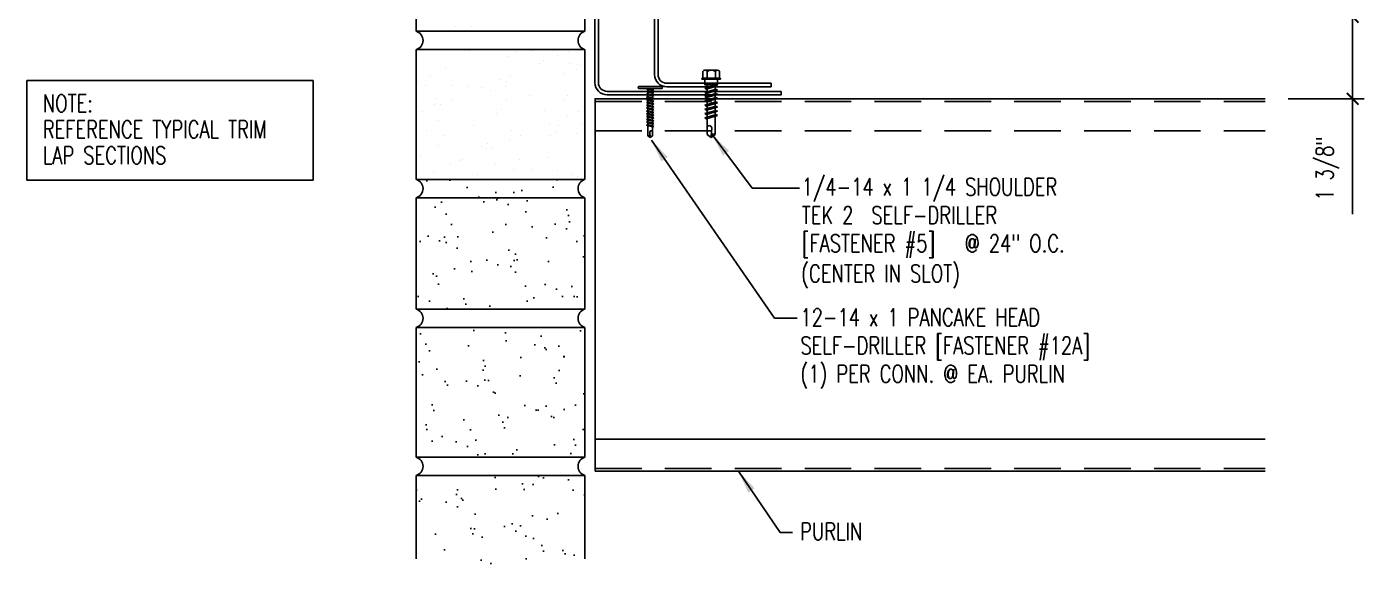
# Model space of a CAD drawing. Extents: x 7.6 to 37.1, y 12.7 to 42.4.
# Drawn here: x 7.61 to 36.33, y 12.75 to 24.68 of the extents above; entities that cross this region are included whole.
import ezdxf

# ---------------------------------------------------------------- set-up
doc = ezdxf.new("R2010")
doc.units = 0
doc.header["$LTSCALE"] = 4
doc.header["$MEASUREMENT"] = 0
doc.linetypes.add('HIDDEN', pattern=[0.375, 0.25, -0.125])
doc.layers.get('0').update_dxf_attribs({"linetype": 'CONTINUOUS'})
doc.layers.get('DEFPOINTS').update_dxf_attribs({"linetype": 'CONTINUOUS'})
for name, color, linetype in [('DIM', 7, 'CONTINUOUS'), ('FASTENER', 9, 'CONTINUOUS'), ('STLA', 12, 'CONTINUOUS'), ('TEXT', 2, 'CONTINUOUS'), ('WALL', 7, 'CONTINUOUS')]:
    doc.layers.add(name, color=color, linetype=linetype)
doc.styles.add('TEXT1', font='ROMANS.shx', dxfattribs={"width": 0.75, "height": 0.375})
doc.dimstyles.new('DETAIL$0', dxfattribs={"dimscale": 4, "dimtxt": 0.09375, "dimasz": 0.0625, "dimexe": 0.0625, "dimexo": 0.125, "dimgap": 0.0625, "dimtad": 1, "dimdec": 4, "dimzin": 3, "dimdsep": 46, "dimlunit": 4, "dimtxsty": 'TEXT1', "dimblk": 'ARCHTICK', "dimcen": 0.0625, "dimclrd": 7, "dimclre": 7, "dimclrt": 2, "dimadec": 0, "dimazin": 0, "dimtfac": 0.59375, "dimtdec": 4, "dimtmove": 0, "dimatfit": 3, "dimfxl": 0, "dimfrac": 2, "dimtolj": 1, "dimtzin": 3, "dimarcsym": 0})
doc.dimstyles.new('DETAIL$7', dxfattribs={"dimscale": 4, "dimtxt": 0.09375, "dimasz": 0.125, "dimexe": 0.0625, "dimexo": 0.125, "dimgap": 0.0625, "dimtad": 1, "dimdec": 4, "dimzin": 3, "dimdsep": 46, "dimlunit": 4, "dimtxsty": 'TEXT1', "dimcen": 0.0625, "dimclrd": 7, "dimclre": 7, "dimclrt": 2, "dimadec": 0, "dimazin": 0, "dimtfac": 0.59375, "dimtdec": 4, "dimtmove": 2, "dimatfit": 3, "dimfxl": 0, "dimfrac": 2, "dimtolj": 1, "dimtzin": 3, "dimarcsym": 0})

# ---------------------------------------------------------------- blocks, each defined once
blk = doc.blocks.new('MB_DO5')
for p, q in [((-0.193, 0.018), (0.193, 0.018)), ((-0.193, 0), (0.193, 0)), ((-0.181, 0.167), (-0.181, 0.018)), ((-0.181, 0.018), (0.181, 0.018)), ((-0.135, 0.193), (0.135, 0.193)), ((-0.089, 0.167), (-0.089, 0.018)), ((0.089, 0.167), (0.089, 0.018)), ((0.181, 0.167), (0.181, 0.018)), ((-0.139, 0), (-0.139, -0.123)), ((-0.139, -0.123), (0.139, -0.123)), ((-0.139, -0.194), (0.104, -0.124)), ((-0.104, -0.214), (-0.139, -0.194)), ((-0.139, -0.285), (0.104, -0.215)), ((-0.104, -0.305), (-0.139, -0.285)), ((-0.104, -0.214), (0.139, -0.145)), ((-0.104, -0.305), (0.139, -0.235)), ((-0.086, -0.123), (-0.086, -0.179)), ((-0.086, -0.209), (-0.086, -0.27)), ((0.086, -0.16), (0.086, -0.22)), ((0.086, -0.251), (0.086, -0.311)), ((0.139, -0.145), (0.104, -0.124)), ((0.139, -0.235), (0.104, -0.215)), ((0.139, -0.123), (0.139, 0)), ((-0.139, -0.376), (0.104, -0.306)), ((-0.104, -0.396), (-0.139, -0.376)), ((-0.139, -0.466), (0.104, -0.397)), ((-0.104, -0.487), (-0.139, -0.466)), ((-0.139, -0.557), (0.104, -0.488)), ((-0.104, -0.577), (-0.139, -0.557)), ((-0.104, -0.396), (0.139, -0.326)), ((-0.104, -0.487), (0.139, -0.417)), ((-0.104, -0.577), (0.139, -0.508)), ((-0.086, -0.3), (-0.086, -0.36)), ((-0.086, -0.391), (-0.086, -0.451)), ((-0.086, -0.482), (-0.086, -0.542)), ((-0.086, -0.572), (-0.086, -0.633)), ((0.086, -0.341), (0.086, -0.402)), ((0.086, -0.432), (0.086, -0.493)), ((0.086, -0.523), (0.086, -0.584)), ((0.139, -0.326), (0.104, -0.306)), ((0.139, -0.417), (0.104, -0.397)), ((0.139, -0.508), (0.104, -0.488)), ((-0.139, -0.648), (0.104, -0.579)), ((-0.104, -0.668), (-0.139, -0.648)), ((-0.139, -0.739), (0.104, -0.67)), ((-0.104, -0.759), (-0.139, -0.739)), ((-0.139, -0.83), (0.104, -0.761)), ((-0.104, -0.85), (-0.139, -0.83)), ((-0.104, -0.668), (0.139, -0.599)), ((-0.104, -0.759), (0.139, -0.69)), ((-0.104, -0.85), (0.139, -0.781)), ((-0.086, -0.663), (-0.086, -0.724)), ((-0.086, -0.754), (-0.086, -0.815)), ((-0.086, -0.845), (-0.086, -1.189)), ((0.086, -0.614), (0.086, -0.675)), ((0.086, -0.705), (0.086, -0.766)), ((0.086, -0.796), (0.086, -1.189)), ((0.139, -0.599), (0.104, -0.579)), ((0.139, -0.69), (0.104, -0.67)), ((0.139, -0.781), (0.104, -0.761)), ((-0.002, -1.234), (0.014, -1.048)), ((0, -1.25), (-0.086, -1.189)), ((0, -1.25), (0.086, -1.189))]:
    blk.add_line(p, q)
for centre, radius, start, end in [((-0.193, 0.009), 0.00894, 90, 270), ((-0.135, 0.141), 0.0527, 29.8754, 150.1246), ((0, 0.029), 0.164, 56.9974, 123.0026), ((0.135, 0.141), 0.0527, 29.8754, 150.1246), ((0.193, 0.009), 0.00894, 270, 90), ((-0.046, -1.06), 0.0615, 11.1445, 130.906), ((0.054, -1.236), 0.0563, 55.4585, 194.8454)]:
    blk.add_arc(centre, radius, start, end)
blk = doc.blocks.new('_ArchTick')
at = {"color": 0, "linetype": 'ByBlock', "const_width": 0.15}
blk.add_lwpolyline([(-0.5, -0.5), (0.5, 0.5)], dxfattribs=at)
blk = doc.blocks.new('*D5')
at = {"layer": 'DEFPOINTS', "color": 0}
for p in [(34.197, 24.891), (34.197, 23.132), (36.078, 23.132)]:
    blk.add_point(p, dxfattribs=at)
at = {"layer": 'DIM', "color": 7, "lineweight": -2}
for p, q in [((34.697, 24.891), (36.328, 24.891)), ((36.078, 24.891), (36.078, 23.132)), ((34.697, 23.132), (36.328, 23.132)), ((36.078, 23.132), (36.078, 20.651))]:
    blk.add_line(p, q, dxfattribs=at)
at = {"layer": 'DIM', "color": 7, "lineweight": -2, "xscale": 0.25, "yscale": 0.25, "zscale": 0.25}
for p, rotation in [((36.078, 24.891), 90), ((36.078, 23.132), 270)]:
    blk.add_blockref('_ArchTick', p, dxfattribs=dict(at, rotation=rotation))
at = {"layer": 'DIM', "color": 2, "insert": (35.542, 21.631), "char_height": 0.375, "attachment_point": 5, "rotation": 90, "style": 'TEXT1'}
blk.add_mtext('\\A1;1 3/8"', dxfattribs=at)
blk = doc.blocks.new('FD-F5')
at = {"layer": 'TEXT', "style": 'TEXT1', "width": 0.75}
for s, p in [('1/4-14 x 1 1/4 SHOULDER', (0.0047, -0.0408)), ('TEK 2  SELF-DRILLER', (0.0047, -0.1926)), ('[FASTENER #5]', (0.0047, -0.3444))]:
    blk.add_text(s, height=0.09375, dxfattribs=at).set_placement(p)
blk.add_attdef('(QUANTITY)', (0.8792, -0.3444), '', height=0.0938, dxfattribs=at)
blk = doc.blocks.new('SD3')
at = {"layer": 'FASTENER'}
for p, q in [((-0.24, 0.082), (0.24, 0.082)), ((-0.24, 0.037), (0.24, 0.037)), ((-0.078, 0.008), (0.023, 0.037)), ((-0.058, -0.003), (-0.078, 0.008)), ((-0.058, -0.003), (0.08, 0.036)), ((-0.048, 0.037), (-0.048, 0.017)), ((0.05, 0.027), (0.05, -0.016)), ((-0.078, -0.052), (0.06, -0.013)), ((-0.058, -0.064), (-0.078, -0.052)), ((-0.078, -0.112), (0.06, -0.073)), ((-0.058, -0.124), (-0.078, -0.112)), ((-0.078, -0.172), (0.06, -0.133)), ((-0.058, -0.184), (-0.078, -0.172)), ((-0.078, -0.232), (0.06, -0.193)), ((-0.058, -0.244), (-0.078, -0.232)), ((-0.078, -0.292), (0.06, -0.253)), ((-0.058, -0.064), (0.08, -0.024)), ((-0.058, -0.124), (0.08, -0.084)), ((-0.058, -0.184), (0.08, -0.144)), ((-0.058, -0.244), (0.08, -0.204)), ((-0.058, -0.304), (0.08, -0.264)), ((-0.048, -0.001), (-0.048, -0.044)), ((-0.048, -0.061), (-0.048, -0.104)), ((-0.048, -0.121), (-0.048, -0.164)), ((-0.048, -0.181), (-0.048, -0.224)), ((-0.048, -0.241), (-0.048, -0.284)), ((0.05, -0.033), (0.05, -0.076)), ((0.05, -0.093), (0.05, -0.136)), ((0.05, -0.153), (0.05, -0.196)), ((0.05, -0.213), (0.05, -0.256)), ((0.05, -0.273), (0.05, -0.316)), ((0.08, -0.024), (0.06, -0.013)), ((0.08, -0.084), (0.06, -0.073)), ((0.08, -0.144), (0.06, -0.133)), ((0.08, -0.204), (0.06, -0.193)), ((0.08, -0.264), (0.06, -0.253)), ((-0.058, -0.304), (-0.078, -0.292)), ((-0.078, -0.353), (0.06, -0.313)), ((-0.058, -0.364), (-0.078, -0.353)), ((-0.078, -0.413), (0.06, -0.373)), ((-0.058, -0.424), (-0.078, -0.413)), ((-0.078, -0.473), (0.06, -0.433)), ((-0.058, -0.484), (-0.078, -0.473)), ((-0.078, -0.533), (0.06, -0.493)), ((-0.058, -0.544), (-0.078, -0.533)), ((-0.078, -0.593), (0.06, -0.553)), ((-0.058, -0.364), (0.08, -0.325)), ((-0.058, -0.424), (0.08, -0.385)), ((-0.058, -0.484), (0.08, -0.445)), ((-0.058, -0.544), (0.08, -0.505)), ((-0.058, -0.604), (0.08, -0.565)), ((-0.048, -0.301), (-0.048, -0.344)), ((-0.048, -0.361), (-0.048, -0.404)), ((-0.048, -0.421), (-0.048, -0.464)), ((-0.048, -0.481), (-0.048, -0.524)), ((-0.048, -0.541), (-0.048, -0.584)), ((0.05, -0.333), (0.05, -0.376)), ((0.05, -0.393), (0.05, -0.436)), ((0.05, -0.453), (0.05, -0.496)), ((0.05, -0.513), (0.05, -0.556)), ((0.05, -0.573), (0.05, -0.616)), ((0.08, -0.325), (0.06, -0.313)), ((0.08, -0.385), (0.06, -0.373)), ((0.08, -0.445), (0.06, -0.433)), ((0.08, -0.505), (0.06, -0.493)), ((0.08, -0.565), (0.06, -0.553)), ((-0.058, -0.604), (-0.078, -0.593)), ((-0.078, -0.653), (0.06, -0.614)), ((-0.058, -0.664), (-0.078, -0.653)), ((-0.078, -0.713), (0.06, -0.674)), ((-0.058, -0.724), (-0.078, -0.713)), ((-0.078, -0.773), (0.06, -0.734)), ((-0.058, -0.785), (-0.078, -0.773)), ((-0.058, -0.664), (0.08, -0.625)), ((-0.058, -0.724), (0.08, -0.685)), ((-0.058, -0.785), (0.08, -0.745)), ((-0.048, -0.601), (-0.048, -0.644)), ((-0.048, -0.662), (-0.048, -0.704)), ((-0.048, -0.722), (-0.048, -0.765)), ((-0.048, -0.782), (-0.048, -0.977)), ((0.05, -0.634), (0.05, -0.676)), ((0.05, -0.694), (0.05, -0.737)), ((0.05, -0.754), (0.05, -0.977)), ((0.08, -0.625), (0.06, -0.614)), ((0.08, -0.685), (0.06, -0.674)), ((0.08, -0.745), (0.06, -0.734)), ((0.001, -1.011), (-0.048, -0.977)), ((0, -1.003), (0.009, -0.896)), ((0.001, -1.011), (0.05, -0.977))]:
    blk.add_line(p, q, dxfattribs=at)
for centre, radius, start, end in [((-0.238, 0.06), 0.0227, 94.6639, 265.3361), ((0.238, 0.06), 0.0227, 274.6639, 85.3361), ((-0.025, -0.903), 0.0349, 11.1445, 130.906), ((0.032, -1.003), 0.032, 55.4585, 194.8454)]:
    blk.add_arc(centre, radius, start, end, dxfattribs=at)
blk = doc.blocks.new('FD-F12a')
at = {"layer": 'TEXT', "style": 'TEXT1', "width": 0.75}
for s, p in [('12-14 x 1 PANCAKE HEAD', (0.0047, -0.0408)), ('SELF-DRILLER [FASTENER #12A]', (0.0047, -0.1926))]:
    blk.add_text(s, height=0.09375, dxfattribs=at).set_placement(p)
blk.add_attdef('(QUANTITY)', (0.0047, -0.3444), '', height=0.0938, dxfattribs=at)
blk = doc.blocks.new('A$C30686E82')
for p, q in [((-2.715, 0.761), (3.437, 0.761)), ((-2.715, 0.761), (-2.715, -1.379)), ((3.437, 0.761), (3.437, -1.379)), ((-2.715, -1.379), (3.437, -1.379))]:
    blk.add_line(p, q)
at = {"layer": 'TEXT', "style": 'TEXT1', "width": 0.75}
for s, p in [('NOTE:', (-2.368, 0.081)), ('REFERENCE TYPICAL TRIM', (-2.368, -0.477)), ('LAP SECTIONS', (-2.368, -1.035))]:
    blk.add_text(s, height=0.375, dxfattribs=at).set_placement(p)

msp = doc.modelspace()

# ---------------------------------------------------------------- hatches: boundary and pattern name
at = {"layer": 'WALL', "linetype": 'Continuous'}
h = msp.add_hatch(dxfattribs=at)
h.set_pattern_fill('AR-SAND', color=256, scale=0.5, angle=330, style=0)
h.set_pattern_definition([(7.5, (4.59404, -2.7842), (0.45443, 0.850088), [0, -0.76, 0, -0.85, 0, -0.8125]), (337.5, (4.594, -2.7842), (1.47187, 0.77958), [0, -0.41, 0, -0.685, 0, -0.2625]), (297.5, (4.0614, -2.4767), (1.349878, -0.776085), [0, -0.25, 0, -0.9, 0, -1.175]), (287.5, (4.0614, -2.4767), (1.52111, -0.37149), [0, -0.125, 0, -0.59, 0, -0.675])])
h.paths.add_polyline_path([(19.59654, 15.43402), (19.59654, 18.22001), (15.97154, 18.22001), (15.97154, 15.43402)])
h.paths.add_polyline_path([(19.59654, 18.61418), (19.59654, 21.006, -0.75264445), (19.59654, 21.40017), (15.97154, 21.40017, -0.75264445), (15.97154, 21.006), (15.97154, 18.61418)])
h.paths.add_polyline_path([(15.97154, 15.03985), (15.97154, 13.24805), (17.14142, 13.24805), (17.39142, 12.74805), (17.89142, 13.74805), (18.14142, 13.24805), (19.59654, 13.24805), (19.59654, 15.03985)])

# ---------------------------------------------------------------- linework, layer by layer
at = {"layer": 'STLA', "color": 7, "linetype": 'HIDDEN'}
for p, q in [((19.8145, 23.07191), (34.19744, 23.07191)), ((19.8145, 22.44227), (34.19744, 22.44227)), ((19.8145, 15.19151), (34.19744, 15.19151))]:
    msp.add_line(p, q, dxfattribs=at)
at = {"layer": 'STLA'}
msp.add_line((19.8145, 15.82115), (34.19744, 15.82115), dxfattribs=at)
for points in [[(23.59135, 23.46405), (23.59135, 23.38935), (21.35355, 23.38935, -0.41421356), (21.09135, 23.65155), (21.09135, 27.76435), (21.16605, 27.76435), (21.16605, 23.65155, 0.41421356), (21.35355, 23.46405)], [(23.80997, 23.29084), (23.80997, 23.21614), (20.07217, 23.21614, -0.41421356), (19.80997, 23.47834), (19.80997, 25.21614), (19.88467, 25.21614), (19.88467, 23.47834, 0.41421356), (20.07217, 23.29084)]]:
    msp.add_lwpolyline(points, format="xyb", close=True, dxfattribs=at)
for points in [[(34.19744, 23.13171), (19.8145, 23.13171), (19.8145, 15.13171)], [(19.8145, 15.13171), (34.19744, 15.13171)]]:
    msp.add_lwpolyline(points, dxfattribs=at)
at = {"layer": 'WALL'}
for p, q in [((15.97154, 27.36632), (15.97154, 24.58033)), ((19.59654, 27.36632), (19.59654, 24.58033)), ((15.97154, 24.58033), (19.59654, 24.58033)), ((19.59654, 24.18616), (15.97154, 24.18616)), ((15.97154, 24.18616), (15.97154, 21.40017)), ((19.59654, 24.18616), (19.59654, 21.40017)), ((19.59654, 21.40017), (15.97154, 21.40017)), ((15.97154, 21.40017), (19.59654, 21.40017)), ((15.97154, 21.006), (15.97154, 18.61418)), ((19.59654, 21.006), (15.97154, 21.006)), ((19.59654, 21.006), (19.59654, 18.61418)), ((15.97154, 18.61418), (19.59654, 18.61418)), ((19.59654, 18.22001), (15.97154, 18.22001)), ((15.97154, 18.22001), (15.97154, 15.43402)), ((19.59654, 18.22001), (19.59654, 15.43402)), ((15.97154, 15.43402), (19.59654, 15.43402)), ((19.59654, 15.03985), (15.97154, 15.03985)), ((15.97154, 15.03985), (15.97154, 13.24805)), ((19.59654, 15.03985), (19.59654, 13.24805))]:
    msp.add_line(p, q, dxfattribs=at)
at = {"layer": 'WALL', "linetype": 'Continuous'}
for p, q in [((16.82543, 24.67311), (16.82543, 24.67311)), ((17.15422, 24.67759), (17.15422, 24.67759)), ((17.10749, 24.15724), (17.10749, 24.15724)), ((17.51731, 24.1852), (17.51731, 24.1852)), ((18.1252, 24.14758), (18.1252, 24.14758)), ((18.45162, 24.16298), (18.45162, 24.16298)), ((19.2474, 24.15536), (19.2474, 24.15536)), ((17.95022, 24.04629), (17.95022, 24.04629)), ((18.62609, 23.898), (18.62609, 23.898)), ((18.70372, 23.94709), (18.70372, 23.94709)), ((19.00488, 24.0549), (19.00488, 24.0549)), ((19.25894, 23.89682), (19.25894, 23.89682)), ((19.44333, 23.87531), (19.44333, 23.87531)), ((19.50927, 23.84104), (19.50927, 23.84104)), ((16.28287, 23.63087), (16.28287, 23.63087)), ((16.60409, 23.77609), (16.60409, 23.77609)), ((17.99323, 23.63587), (17.99323, 23.63587)), ((19.1435, 23.67507), (19.1435, 23.67507)), ((19.40575, 23.75609), (19.40575, 23.75609)), ((16.00287, 23.51241), (16.00287, 23.51241)), ((16.16744, 23.40911), (16.16744, 23.40911)), ((16.75637, 23.41321), (16.75637, 23.41321)), ((17.10174, 23.38689), (17.10174, 23.38689)), ((17.37192, 23.37851), (17.37192, 23.37851)), ((17.56192, 23.30715), (17.56192, 23.30715)), ((17.75071, 23.53541), (17.75071, 23.53541)), ((17.88464, 23.3846), (17.88464, 23.3846)), ((17.92222, 23.50382), (17.92222, 23.50382)), ((16.36353, 23.01312), (16.36353, 23.01312)), ((16.40111, 23.13233), (16.40111, 23.13233)), ((16.49655, 23.01592), (16.49655, 23.01592)), ((16.73907, 23.11637), (16.73907, 23.11637)), ((17.90906, 23.12074), (17.90906, 23.12074)), ((18.40465, 23.19621), (18.40465, 23.19621)), ((19.15815, 23.09701), (19.15815, 23.09701)), ((19.22833, 23.1934), (19.22833, 23.1934)), ((16.11776, 22.85902), (16.11776, 22.85902)), ((17.70722, 22.82191), (17.70722, 22.82191)), ((17.79363, 22.89898), (17.79363, 22.89898)), ((18.72793, 22.87676), (18.72793, 22.87676)), ((19.22259, 22.75583), (19.22259, 22.75583)), ((19.4651, 22.85629), (19.4651, 22.85629)), ((16.18611, 22.45042), (16.18611, 22.45042)), ((16.4573, 22.66232), (16.4573, 22.66232)), ((17.2108, 22.56312), (17.2108, 22.56312)), ((18.01635, 22.45707), (18.01635, 22.45707)), ((18.8438, 22.59893), (18.8438, 22.59893)), ((18.98776, 22.43042), (18.98776, 22.43042)), ((19.02535, 22.54964), (19.02535, 22.54964)), ((19.53525, 22.61061), (19.53525, 22.61061)), ((16.44375, 22.1229), (16.44375, 22.1229)), ((16.55919, 22.34465), (16.55919, 22.34465)), ((17.50424, 22.17815), (17.50424, 22.17815)), ((17.96842, 22.23634), (17.96842, 22.23634)), ((18.21094, 22.33679), (18.21094, 22.33679)), ((18.85908, 22.34612), (18.85908, 22.34612)), ((19.41982, 22.38885), (19.41982, 22.38885)), ((16.069, 21.92318), (16.069, 21.92318)), ((17.37805, 22.10067), (17.37805, 22.10067)), ((17.46665, 22.05894), (17.46665, 22.05894)), ((17.58963, 22.07944), (17.58963, 22.07944)), ((18.18538, 21.83452), (18.18538, 21.83452)), ((18.81035, 21.86773), (18.81035, 21.86773)), ((15.98313, 21.80666), (15.98313, 21.80666)), ((16.33546, 21.55995), (16.33546, 21.55995)), ((16.71425, 21.71685), (16.71425, 21.71685)), ((16.91173, 21.81223), (16.91173, 21.81223)), ((16.95677, 21.8173), (16.95677, 21.8173)), ((17.66523, 21.71303), (17.66523, 21.71303)), ((18.06994, 21.61277), (18.06994, 21.61277)), ((18.47078, 21.60698), (18.47078, 21.60698)), ((19.00424, 21.59054), (19.00424, 21.59054)), ((17.28924, 21.49624), (17.28924, 21.49624)), ((19.31351, 21.49603), (19.31351, 21.49603)), ((19.44029, 21.45676), (19.44029, 21.45676))]:
    msp.add_line(p, q, dxfattribs=at)
at = {"layer": 'WALL'}
for centre, start, end in [((15.91478, 24.38324), 286.066511, 73.933489), ((19.6533, 24.38324), 106.066511, 253.933489), ((15.91478, 21.20308), 286.066511, 73.933489), ((19.6533, 21.20308), 106.066511, 253.933489), ((15.91478, 18.41709), 286.066511, 73.933489), ((19.6533, 18.41709), 106.066511, 253.933489), ((15.91478, 15.23693), 286.066511, 73.933489), ((19.6533, 15.23693), 106.066511, 253.933489)]:
    msp.add_arc(centre, 0.2051, start, end, dxfattribs=at)

# ---------------------------------------------------------------- block references
msp.add_blockref('A$C30686E82', (10.32573, 22.76516))
at = {"layer": 'FASTENER'}
msp.add_blockref('MB_DO5', (22.30626, 23.55253), dxfattribs=at)
at = {"layer": 'FASTENER', "xscale": -1}
msp.add_blockref('SD3', (20.99691, 23.31213), dxfattribs=at)
at = {"layer": 'TEXT', "xscale": 4, "yscale": 4, "zscale": 4}
for name, p, values in [('FD-F5', (24.23232, 21.21557), {'(QUANTITY)': '@ 24" O.C.'}), ('FD-F12a', (24.2043, 18.41431), {'(QUANTITY)': '(1) PER CONN. @ EA. PURLIN'})]:
    msp.add_blockref(name, p, dxfattribs=at).add_auto_attribs(values)

# ---------------------------------------------------------------- texts
at = {"layer": 'TEXT', "style": 'TEXT1', "width": 0.75}
for s, p in [('(CENTER IN SLOT)', (24.23843, 19.19097)), ('PURLIN', (24.21494, 13.65253))]:
    msp.add_text(s, height=0.375, dxfattribs=at).set_placement(p)

# ---------------------------------------------------------------- dimensions: what is measured, and where the dimension line sits
at = {"layer": 'DIM', "color": 7}
dim = msp.add_linear_dim(base=(36.07759, 23.13171), p1=(34.19744, 24.89115), p2=(34.19744, 23.13171), angle=90, text='1 3/8"', dimstyle='DETAIL$0', dxfattribs=at)
dim.commit()
dim.dimension.update_dxf_attribs({"geometry": '*D5', "text_midpoint": (36.07759, 21.6311), "dimtype": 160})

# ---------------------------------------------------------------- leaders
at = {"layer": 'TEXT'}
for points in [[(21.0221, 22.24517), (23.6648, 18.41796), (24.15296, 18.41796)], [(22.32388, 22.36331), (23.18672, 21.21469), (24.20369, 21.21469)]]:
    msp.add_leader(points, dimstyle='DETAIL$7', dxfattribs=at)
at = {"layer": 'TEXT', "color": 7}
msp.add_leader([(22.88936, 15.13171), (23.78499, 13.81839), (24.05235, 13.81839)], dimstyle='DETAIL$7', override={"dimtmove": 0, "dimfrac": 0}, dxfattribs=at)

doc.saveas('drawing.dxf')
